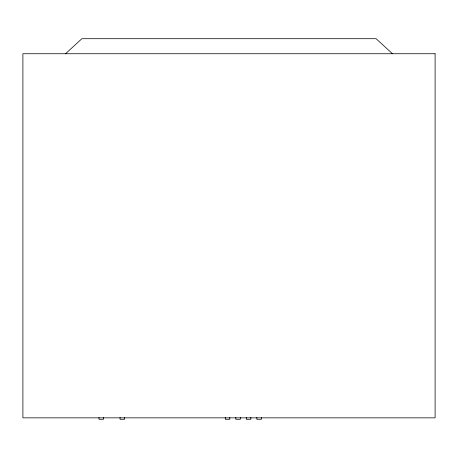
<?xml version="1.0" encoding="UTF-8"?>
<svg xmlns="http://www.w3.org/2000/svg" width="458" height="458" viewBox="0 0 458 458"><rect width="100%" height="100%" fill="white"/><g stroke="black" fill="none" stroke-linecap="round" stroke-linejoin="round"><path stroke-width="0.69" d="M65.54 53.741L81.885 38.707L376.115 38.707L392.46 53.741M261.363 417.358L261.363 419.293L256.852 419.293L256.852 417.358M250.841 417.358L250.841 419.293L246.33 419.293L246.33 417.358M240.318 417.358L240.318 419.293L235.807 419.293L235.807 417.358M229.796 417.358L229.796 419.293L225.284 419.293L225.284 417.358M124.565 417.358L124.565 419.293L120.053 419.293L120.053 417.358M103.514 417.358L103.514 419.293L99.008 419.293L99.008 417.358M435.1 53.741L22.9 53.741L22.9 417.851L435.1 417.851L435.1 53.741"/></g></svg>
